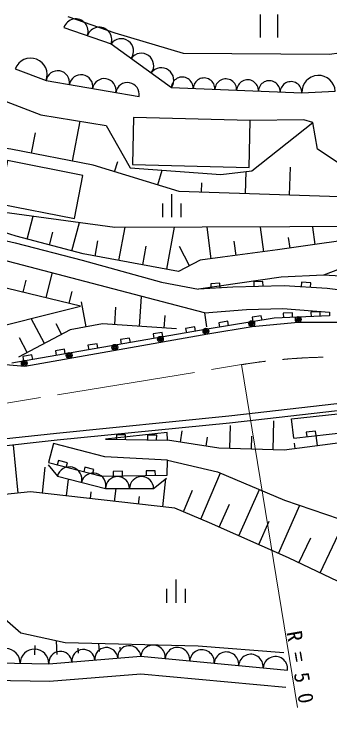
# Model space of a CAD drawing. Units: millimetres, scale not verified. Extents: x 40000 to 680000, y 20000 to 380000.
# Drawn here: x 104448 to 131670, y 243806 to 306359 of the extents above; entities that cross this region are included whole.
import ezdxf

# ---------------------------------------------------------------- set-up
doc = ezdxf.new("R2010")
doc.units = ezdxf.units.MM
doc.header["$LTSCALE"] = 1000
doc.linetypes.add('CHAIN', pattern=[18.5, 12, -1.5, 3.5, -1.5])
for name, color, linetype, lineweight in [('M-BGD', 7, 'Continuous', 25), ('M-BMK', 2, 'CHAIN', 13), ('M-STR-HTXT', 7, 'Continuous', 13)]:
    doc.layers.add(name, color=color, linetype=linetype, lineweight=lineweight)
doc.styles.add('ＭＳ ゴシック', font='')
doc.styles.get('ＭＳ ゴシック').set_extended_font_data('MS Gothic')

msp = doc.modelspace()

# ---------------------------------------------------------------- linework, layer by layer
at = {"layer": 'M-BGD'}
for p, q in [((125674, 306359), (125674, 304359)), ((127194, 304359), (127194, 306359)), ((108715, 305246), (112799, 303825)), ((112799, 303825), (118009, 300052)), ((104515, 301671), (107181, 300645)), ((107181, 300645), (115216, 299286)), ((118009, 300052), (129283, 299576)), ((129283, 299576), (132167, 299726)), ((109459, 293679), (110137, 297130)), ((105911, 294376), (106254, 296121)), ((113098, 292764), (113367, 293651)), ((116827, 291631), (117217, 292913)), ((124412, 290870), (124477, 292803)), ((128225, 290741), (128306, 293157)), ((120598, 291000), (120627, 291828)), ((118026, 290836), (118026, 288836)), ((117226, 290036), (117226, 288836)), ((118826, 290036), (118826, 288836)), ((105550, 286947), (106072, 288935)), ((109410, 285933), (110056, 288390)), ((113471, 285109), (113999, 287972)), ((117599, 284349), (118267, 287977)), ((121451, 285252), (121084, 287980)), ((125980, 285860), (125694, 287985)), ((130431, 286485), (130217, 287990)), ((107480, 286440), (107772, 287552)), ((111407, 285490), (111651, 286814)), ((123603, 285541), (123439, 286762)), ((128256, 286175), (128127, 287081)), ((115535, 284729), (115834, 286352)), ((119559, 284641), (118693, 286308)), ((105205, 282363), (105460, 283419)), ((107190, 281884), (107693, 283972)), ((117159, 283243), (120350, 282619)), ((109174, 281405), (109423, 282437)), ((110652, 279378), (110251, 281542)), ((115245, 279416), (115423, 282005)), ((113110, 279563), (113213, 281062)), ((117381, 279269), (117455, 280360)), ((120868, 280571), (121038, 279381)), ((107032, 277944), (105897, 280094)), ((108518, 278729), (108046, 279622)), ((124986, 279404), (128963, 279768)), ((128963, 279768), (136562, 279774)), ((121164, 278772), (124986, 279404)), ((105547, 277159), (104883, 278416)), ((105332, 275978), (121164, 278772)), ((101292, 276294), (105332, 275978)), ((126802, 268754), (126867, 271246)), ((118782, 269413), (118938, 270382)), ((123050, 268852), (123102, 270836)), ((128575, 269762), (134696, 270435)), ((112301, 269670), (117672, 269592)), ((121002, 269056), (121129, 269845)), ((124926, 268803), (124955, 269922)), ((130635, 269107), (130522, 269976)), ((104779, 265007), (104359, 269161)), ((128705, 268855), (128645, 269309)), ((106860, 264995), (107113, 267241)), ((107348, 267453), (108157, 266469)), ((120541, 262754), (122237, 266746)), ((108157, 266469), (112311, 265392)), ((108939, 264761), (109104, 266224)), ((116468, 265394), (117592, 266311)), ((117255, 263825), (117529, 266260)), ((112311, 265392), (116468, 265394)), ((113097, 264293), (113221, 265393)), ((119044, 263390), (119844, 265273)), ((123848, 261308), (125618, 265324)), ((111018, 264527), (111084, 265110)), ((115176, 264059), (115251, 264726)), ((122142, 262060), (123021, 264053)), ((127258, 259805), (129092, 263965)), ((125553, 260557), (126444, 262579)), ((130856, 258121), (133002, 262625)), ((129026, 258993), (130049, 261140)), ((118397, 257542), (118397, 255542)), ((117597, 256742), (117597, 255542)), ((119197, 256742), (119197, 255542)), ((108150, 251062), (108070, 252243)), ((106195, 251040), (106225, 251835)), ((109967, 251186), (109938, 251620)), ((111784, 251311), (111737, 252004)), ((113601, 251435), (113584, 251695)), ((107422, 250259), (115360, 250911)), ((115360, 250911), (128043, 249725)), ((102444, 250350), (107422, 250259))]:
    msp.add_line(p, q, dxfattribs=at)
for points in [[(109044, 306191), (113128, 304769), (119038, 303011), (131660, 302924), (135008, 303391), (138979, 304809), (142620, 305855)], [(99056, 300615), (106721, 297684), (112361, 296769), (114449, 293120), (122264, 292536), (124968, 292863), (130235, 297036)], [(88959, 299433), (92308, 295442), (96185, 291020), (100517, 287565), (104522, 286636), (110292, 285147), (117159, 283243)], [(120868, 280571), (103936, 285031), (100063, 285889), (95002, 289642), (87475, 298340)], [(110167, 281166), (100243, 283560), (97709, 285271), (93821, 288780), (91818, 292117), (86386, 297318)], [(102293, 289451), (113125, 287971), (135799, 288079), (144146, 292478), (136872, 292452), (133012, 293152), (130636, 294728), (130235, 297036), (129460, 297269), (124825, 297207)], [(144146, 292478), (135870, 287260), (127168, 286020), (122414, 285382), (120487, 285123), (118630, 284158), (110375, 285680), (104584, 287201), (100738, 288417), (96413, 291447), (92308, 295442)], [(144146, 292478), (137757, 290418), (118692, 291064), (111233, 293330), (104137, 294725), (102868, 294885)], [(145332, 291946), (136214, 285779), (131145, 283848)], [(139118, 282814), (134154, 283654), (131145, 283848), (127494, 283668), (120350, 282619)], [(138964, 281322), (137066, 281737), (134247, 282336), (131477, 282676), (127754, 282928), (123302, 282807), (120350, 282619)], [(122225, 282738), (122200, 283137), (121401, 283086), (121427, 282687)], [(125928, 282878), (125917, 283278), (125117, 283256), (125128, 282857)], [(130015, 282775), (130042, 283174), (129244, 283228), (129217, 282829)], [(70161, 279598), (74209, 279200), (79723, 277178), (86797, 277026), (96662, 280170), (100831, 278823), (110167, 281166)], [(120868, 280571), (124500, 280871), (127646, 280957), (131681, 280635), (131662, 280317)], [(131662, 280317), (126892, 280114), (121108, 279158), (104224, 276241)], [(125840, 279940), (125775, 280335), (124986, 280204), (125051, 279810)], [(128484, 280181), (128467, 280581), (127668, 280547), (127685, 280147)], [(130869, 280283), (130852, 280682), (130053, 280649), (130070, 280249)], [(118448, 279196), (112043, 279636), (109261, 279121), (104804, 276767)], [(122948, 279462), (122883, 279857), (122094, 279726), (122159, 279332)], [(120095, 278983), (120027, 279377), (119239, 279241), (119307, 278847)], [(114467, 278011), (114399, 278405), (113610, 278269), (113679, 277875)], [(117281, 278497), (117213, 278891), (116425, 278755), (116493, 278361)], [(111653, 277525), (111585, 277919), (110796, 277783), (110864, 277389)], [(108839, 277039), (108771, 277433), (107982, 277297), (108050, 276902)], [(106025, 276553), (105957, 276947), (105168, 276811), (105236, 276416)], [(134310, 272952), (122975, 271658), (108079, 270167), (102103, 269520), (99125, 269058), (96155, 268502), (71280, 263585)], [(134378, 272355), (123038, 271062), (108143, 269570), (102181, 268925), (99235, 268468), (96269, 267913), (71376, 262993)], [(128575, 269762), (128394, 271412), (134514, 272085), (134696, 270435)], [(117672, 269592), (117648, 270241), (112301, 269670)], [(130503, 269974), (130459, 270372), (129664, 270285), (129708, 269887)], [(114044, 269645), (114050, 270045), (113250, 270056), (113244, 269656)], [(116729, 269606), (116735, 270006), (115935, 270017), (115929, 269617)], [(155410, 243806), (152792, 246511), (151397, 249489), (152532, 253910), (153788, 257517), (153118, 263039), (152148, 264527), (147463, 267742), (141116, 269040), (135461, 269737), (127740, 268729), (122113, 268877), (117672, 269592)], [(117645, 266557), (117660, 267841), (112249, 268144), (107825, 269292), (107398, 267647)], [(108925, 267251), (109025, 267638), (108251, 267839), (108150, 267452)], [(117660, 267841), (121999, 266846), (127789, 264411), (133697, 262387), (137973, 259850), (144346, 255034), (151397, 249489)], [(107398, 267647), (111957, 266464), (117645, 266557)], [(111204, 266659), (111305, 267046), (110530, 267247), (110430, 266860)], [(113779, 266494), (113772, 266893), (112972, 266880), (112979, 266481)], [(116623, 266540), (116616, 266940), (115816, 266927), (115823, 266527)], [(149357, 245498), (142826, 251708), (135430, 255942), (128111, 259429), (121290, 262436), (118295, 263708), (105821, 265112), (97490, 264268), (96731, 262601), (91128, 260717), (82323, 262043), (78879, 260667)], [(127724, 251223), (120327, 251772), (108824, 252083), (104989, 252900), (99188, 257974), (97490, 264268)], [(80478, 246217), (82934, 248922), (89356, 249622), (92578, 250547), (102416, 248851), (107469, 248758), (115352, 249405), (127903, 248232)]]:
    msp.add_lwpolyline(points, dxfattribs=at)
for points in [[(124825, 297207), (114744, 297465), (114640, 293407), (124721, 293149)], [(110352, 292462), (103857, 293735), (103126, 290005), (109621, 288733)]]:
    msp.add_lwpolyline(points, close=True, dxfattribs=at)
for centre, radius in [((128969, 280018), 250), ((124944, 279651), 250), ((124944, 279651), 150), ((124944, 279651), 50), ((128969, 280018), 150), ((128969, 280018), 50), ((120995, 278996), 250), ((120995, 278996), 150), ((120995, 278996), 50), ((117056, 278301), 250), ((117056, 278301), 150), ((113116, 277606), 250), ((113116, 277606), 150), ((117056, 278301), 50), ((109177, 276910), 250), ((113116, 277606), 50), ((109177, 276910), 150), ((109177, 276910), 50), ((105299, 276231), 250), ((105299, 276231), 150), ((105299, 276231), 50)]:
    msp.add_circle(centre, radius, dxfattribs=at)
for centre, radius, start, end in [((109736, 304891), 1081, 340.80766, 160.80766), ((111778, 304180), 1081, 340.80766, 160.80766), ((113668, 303196), 1072, 324.09164, 144.09164), ((115404, 301938), 1072, 324.09164, 144.09164), ((105848, 301158), 1428, 338.94199, 158.94199), ((117141, 300681), 1072, 324.09164, 144.09164), ((108185, 300475), 1019, 350.40018, 170.40018), ((110194, 300135), 1019, 350.40018, 170.40018), ((118949, 300012), 940, 357.58125, 177.58125), ((130725, 299651), 1444, 2.97286, 182.97286), ((112203, 299796), 1019, 350.40018, 170.40018), ((114211, 299456), 1019, 350.40018, 170.40018), ((120828, 299933), 940, 357.58125, 177.58125), ((122707, 299854), 940, 357.58125, 177.58125), ((124585, 299774), 940, 357.58125, 177.58125), ((126464, 299695), 940, 357.58125, 177.58125), ((128343, 299616), 940, 357.58125, 177.58125), ((109196, 266200), 1073, 345.46032, 165.46032), ((111272, 265661), 1073, 345.46032, 165.46032), ((113350, 265393), 1039, 0.03094, 180.03094), ((115429, 265394), 1039, 0.03094, 180.03094), ((103688, 250328), 1245, 358.95141, 178.95141), ((106177, 250282), 1245, 358.95141, 178.95141), ((110399, 250504), 996, 4.69483, 184.69483), ((112383, 250667), 996, 4.69483, 184.69483), ((114368, 250830), 996, 4.69483, 184.69483), ((116417, 250812), 1062, 354.6589, 174.6589), ((118531, 250615), 1062, 354.6589, 174.6589), ((120645, 250417), 1062, 354.6589, 174.6589), ((108414, 250341), 996, 4.69483, 184.69483), ((122759, 250220), 1062, 354.6589, 174.6589), ((124872, 250022), 1062, 354.6589, 174.6589), ((126986, 249824), 1062, 354.6589, 174.6589)]:
    msp.add_arc(centre, radius, start, end, dxfattribs=at)
at = {"layer": 'M-BMK'}
msp.add_line((71647, 267539), (124078, 276107), dxfattribs=at)
msp.add_arc((132141, 226761), 50000, 75.70898, 99.28052, dxfattribs=at)
at = {"layer": 'M-STR-HTXT'}
msp.add_line((128916, 246499), (124078, 276107), dxfattribs=at)

# ---------------------------------------------------------------- texts
at = {"layer": 'M-STR-HTXT', "insert": (127928, 252984), "char_height": 1320, "attachment_point": 7, "rotation": 280, "style": 'ＭＳ ゴシック'}
msp.add_mtext('\\T2.02;R=50', dxfattribs=at)

doc.saveas('drawing.dxf')
